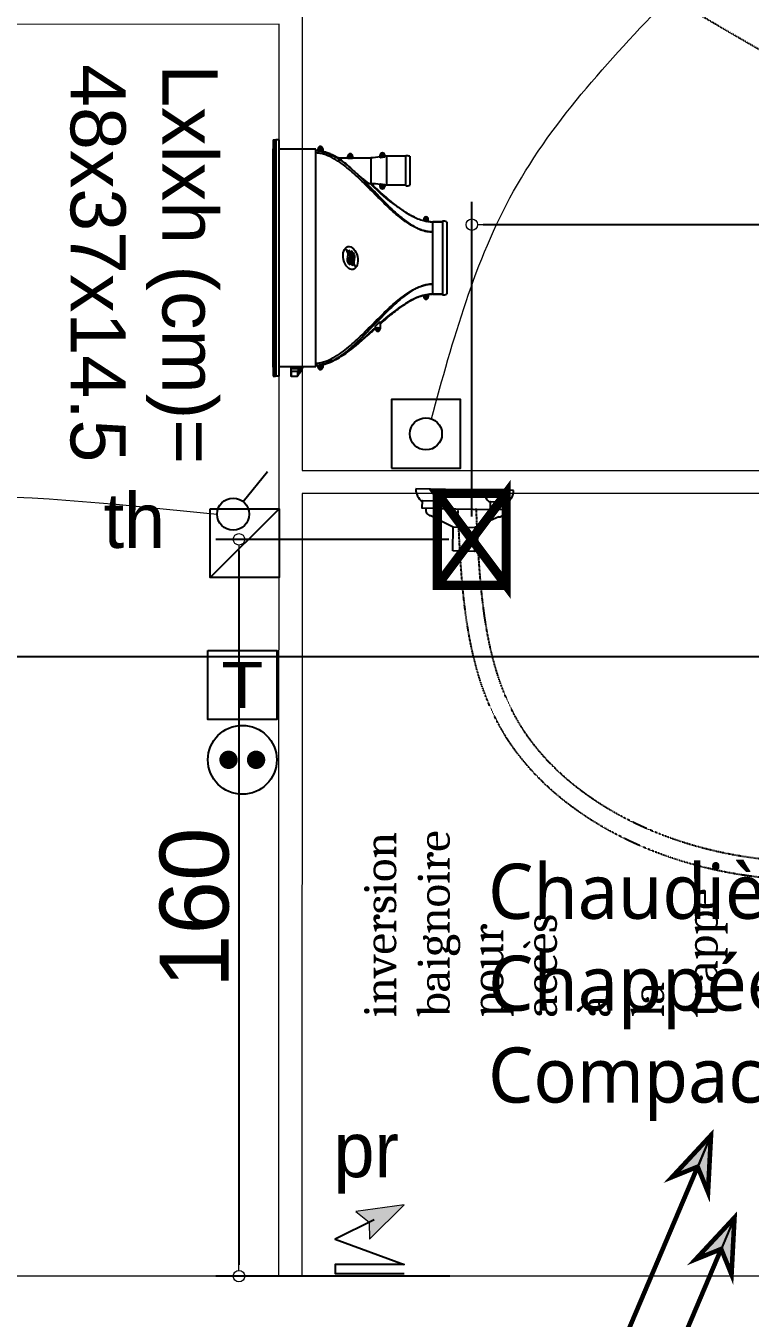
# Model space of a CAD drawing. Header units: millimetres. Extents: x 449410 to 506007, y -379864 to -318775.
# Drawn here: x 464091 to 465669, y -328805 to -325992 of the extents above; entities that cross this region are included whole.
import ezdxf

# ---------------------------------------------------------------- set-up
doc = ezdxf.new("R2010")
doc.units = ezdxf.units.MM
doc.set_wipeout_variables(frame=1)
doc.linetypes.add('prlm_ef', pattern=[0.165, 0.1, -0.065])
doc.layers.add('_GAZELEC-BOITE INCORPO', color=36, linetype='Continuous', lineweight=18)
for name, color, linetype in [('_GAZELEC-EAU CHAUDE', 1, 'Continuous'), ('GAZ-EU FLECHE', 42, 'Continuous'), ('GAZ-FLECHE VMC', 93, 'Continuous'), ('gaz-modifications', 30, 'Continuous'), ('prlm-CHAUFF', 30, 'Continuous'), ('prlm-EAU-EF', 161, 'Continuous'), ('prlm-ELEC-CFA', 181, 'Continuous'), ('prlm-ELEC-CFO', 201, 'Continuous'), ('prlm-MOD', 64, 'Continuous')]:
    doc.layers.add(name, color=color, linetype=linetype)
doc.layers.add('prlm-xpoly', color=7, linetype='Continuous', plot=False)
doc.styles.add('Arial', font='arial.ttf')
doc.styles.add('prlm-chauff', font='trebucbi.ttf', dxfattribs={"height": 18})
doc.styles.add('prlm-elec-cfa', font='comic.ttf', dxfattribs={"height": 12})
doc.styles.add('prlm-elec-cfo', font='comic.ttf', dxfattribs={"height": 12})
doc.styles.add('prlm-mod', font='cambriaz.ttf', dxfattribs={"height": 18})
doc.styles.get("Standard").update_dxf_attribs({"font": 'arial.ttf'})
doc.dimstyles.new('200', dxfattribs={"dimtxt": 150, "dimasz": 25, "dimexe": 50, "dimexo": 50, "dimgap": 20, "dimtad": 1, "dimdec": 0, "dimlfac": 0.1, "dimdsep": 46, "dimtxsty": 'Arial', "dimblk1": 'DOTBLANK', "dimblk2": 'DOTBLANK', "dimsah": 1, "dimcen": 25, "dimclrd": 5, "dimclre": 5, "dimadec": 0, "dimazin": 0, "dimtfac": 1, "dimtdec": 0, "dimtmove": 0, "dimatfit": 3, "dimldrblk": 'DOTBLANK', "dimfxl": 50, "dimtolj": 1, "dimtzin": 0, "dimarcsym": 0})

# ---------------------------------------------------------------- blocks, each defined once
blk = doc.blocks.new('xi.twintop')
at = {"layer": 'prlm-CHAUFF', "ltscale": 50}
for p, q in [((-8, 35.6), (8, 35.6)), ((-7.9, 36.5), (7.9, 36.5)), ((-7.9, 35.6), (-7.9, 33.5)), ((-7.9, 33.5), (-7.9, 35.6)), ((7.9, 35.6), (7.9, 33.5)), ((7.9, 33.5), (7.9, 35.6)), ((-8.61, 31.95), (-8.61, 32.05)), ((-8.61, 32.05), (-8.51, 32.05)), ((-8.51, 31.95), (-8.61, 31.95)), ((-8.51, 32.16), (-8.41, 32.16)), ((-8.51, 32.05), (-8.51, 32.16)), ((-8.51, 31.84), (-8.51, 31.95)), ((-8.41, 31.84), (-8.51, 31.84)), ((-7.9, 32.5), (-8.46, 32.5)), ((-8.46, 31.5), (-8.16, 31.5)), ((-8.41, 32.16), (-8.41, 32.05)), ((-8.41, 32.05), (-8.3, 32.05)), ((-8.3, 31.95), (-8.41, 31.95)), ((-8.41, 31.95), (-8.41, 31.84)), ((-8.3, 32.05), (-8.3, 31.95)), ((-8.16, 31.5), (-7.95, 32.18)), ((-7.9, 32.5), (-7.95, 32.18)), ((-5.67, 33.5), (-7.9, 33.5)), ((5.67, 33.5), (-5.67, 33.5)), ((7.9, 33.5), (5.67, 33.5)), ((7.95, 32.18), (7.9, 32.5)), ((7.9, 32.5), (8.46, 32.5)), ((8.16, 31.5), (7.95, 32.18)), ((8.46, 31.5), (8.16, 31.5)), ((8.3, 31.95), (8.3, 32.05)), ((8.3, 32.05), (8.41, 32.05)), ((8.41, 31.95), (8.3, 31.95)), ((8.41, 32.16), (8.51, 32.16)), ((8.41, 32.05), (8.41, 32.16)), ((8.41, 31.84), (8.41, 31.95)), ((8.51, 31.84), (8.41, 31.84)), ((8.51, 32.16), (8.51, 32.05)), ((8.51, 32.05), (8.61, 32.05)), ((8.61, 31.95), (8.51, 31.95)), ((8.51, 31.95), (8.51, 31.84)), ((8.61, 32.05), (8.61, 31.95)), ((-22.15, 28.5), (-15.85, 28.5)), ((-9.41, 28.48), (-9.41, 28.48)), ((9.12, 29.02), (9.09, 29.02)), ((9.41, 28.48), (9.38, 28.48)), ((-15.75, 27.6), (-22.25, 27.6)), ((-22.15, 27.6), (-22.15, 23.5)), ((-22.15, 27.6), (-22.15, 23.5)), ((-15.85, 27.6), (-15.85, 23.5)), ((-15.85, 27.6), (-15.85, 23.5)), ((-22.56, 22.55), (-22.45, 22.55)), ((-22.56, 22.45), (-22.56, 22.55)), ((-22.45, 22.66), (-22.35, 22.66)), ((-22.45, 22.55), (-22.45, 22.66)), ((-22.4, 23), (-21.97, 23)), ((-22.35, 22.66), (-22.35, 22.55)), ((-22.35, 22.55), (-22.24, 22.55)), ((-22.24, 22.55), (-22.24, 22.45)), ((-15.85, 23.5), (-22.15, 23.5)), ((-21.97, 23), (-21.85, 22.06)), ((-16.15, 22.06), (-16.03, 23)), ((-16.03, 23), (-15.6, 23)), ((-15.76, 22.45), (-15.76, 22.55)), ((-15.76, 22.55), (-15.65, 22.55)), ((-15.65, 22.66), (-15.55, 22.66)), ((-15.65, 22.55), (-15.65, 22.66)), ((-15.55, 22.66), (-15.55, 22.55)), ((-15.55, 22.55), (-15.44, 22.55)), ((-15.44, 22.55), (-15.44, 22.45)), ((-22.45, 22.45), (-22.56, 22.45)), ((-22.45, 22.34), (-22.45, 22.45)), ((-22.35, 22.34), (-22.45, 22.34)), ((-21.85, 22), (-22.4, 22)), ((-22.24, 22.45), (-22.35, 22.45)), ((-22.35, 22.45), (-22.35, 22.34)), ((-21.85, 22.06), (-21.85, 22)), ((-21.8, 20), (-16.2, 20)), ((-21.8, 16), (-21.8, 20)), ((-21.8, 16), (-21.8, 20)), ((-16.2, 19.84), (-14.13, 22)), ((-14.13, 22), (-16.2, 19.84)), ((-16.2, 19.84), (-16.2, 20)), ((-16.2, 19.84), (-16.2, 20)), ((-16.15, 22), (-16.15, 22.06)), ((-15.6, 22), (-16.15, 22)), ((-15.65, 22.45), (-15.76, 22.45)), ((-15.65, 22.34), (-15.65, 22.45)), ((-15.55, 22.34), (-15.65, 22.34)), ((-15.55, 22.45), (-15.55, 22.34)), ((-15.44, 22.45), (-15.55, 22.45)), ((14.83, 21), (13.83, 22)), ((13.83, 22), (15.44, 22)), ((15.44, 21), (14.83, 21)), ((15.28, 21.45), (15.28, 21.55)), ((15.28, 21.55), (15.39, 21.55)), ((15.39, 21.45), (15.28, 21.45)), ((15.39, 21.66), (15.49, 21.66)), ((15.39, 21.55), (15.39, 21.66)), ((15.39, 21.34), (15.39, 21.45)), ((15.49, 21.34), (15.39, 21.34)), ((15.49, 21.66), (15.49, 21.55)), ((15.49, 21.55), (15.6, 21.55)), ((15.49, 21.45), (15.49, 21.34)), ((15.6, 21.45), (15.49, 21.45)), ((15.6, 21.55), (15.6, 21.45)), ((-22.36, 15.45), (-22.36, 15.55)), ((-22.36, 15.55), (-22.25, 15.55)), ((-22.25, 15.45), (-22.36, 15.45)), ((-22.25, 15.66), (-22.15, 15.66)), ((-22.25, 15.55), (-22.25, 15.66)), ((-22.25, 15.34), (-22.25, 15.45)), ((-22.15, 15.34), (-22.25, 15.34)), ((-22.2, 16), (-21.65, 16)), ((-21.65, 15), (-22.2, 15)), ((-22.15, 15.66), (-22.15, 15.55)), ((-22.15, 15.55), (-22.04, 15.55)), ((-22.15, 15.45), (-22.15, 15.34)), ((-22.04, 15.45), (-22.15, 15.45)), ((-22.04, 15.55), (-22.04, 15.45)), ((-21.8, 12.88), (-21.8, 15)), ((-21.8, 12.88), (-21.8, 15)), ((-21.65, 16), (-21.65, 15)), ((-23.96, 8.95), (-23.96, 9.05)), ((-23.96, 9.05), (-23.85, 9.05)), ((-23.85, 8.95), (-23.96, 8.95)), ((-23.85, 9.16), (-23.75, 9.16)), ((-23.85, 9.05), (-23.85, 9.16)), ((-23.85, 8.84), (-23.85, 8.95)), ((-23.75, 8.84), (-23.85, 8.84)), ((-23.8, 9.5), (-23.19, 9.5)), ((-23.36, 8.5), (-23.8, 8.5)), ((-23.75, 9.16), (-23.75, 9.05)), ((-23.75, 9.05), (-23.64, 9.05)), ((-23.75, 8.95), (-23.75, 8.84)), ((-23.64, 8.95), (-23.75, 8.95)), ((-23.64, 9.05), (-23.64, 8.95)), ((-23.36, 8.42), (-23.36, 8.5)), ((23.19, 9.5), (23.8, 9.5)), ((23.36, 8.42), (23.36, 8.5)), ((23.8, 8.5), (23.36, 8.5)), ((23.64, 8.95), (23.64, 9.05)), ((23.64, 9.05), (23.75, 9.05)), ((23.75, 8.95), (23.64, 8.95)), ((23.75, 9.16), (23.85, 9.16)), ((23.75, 9.05), (23.75, 9.16)), ((23.75, 8.84), (23.75, 8.95)), ((23.85, 8.84), (23.75, 8.84)), ((23.85, 9.16), (23.85, 9.05)), ((23.85, 9.05), (23.96, 9.05)), ((23.85, 8.95), (23.85, 8.84)), ((23.96, 8.95), (23.85, 8.95)), ((23.96, 9.05), (23.96, 8.95)), ((23.7, 8), (-23.7, 8)), ((-23.7, 8), (-23.7, 0)), ((23.7, 8), (23.7, 0)), ((24.18, 4.47), (23.7, 4.81)), ((24.06, 4.42), (23.7, 4.66)), ((24.06, 2.6), (24.06, 4.42)), ((24.64, 4.04), (24.06, 4.42)), ((24.2, 4.46), (24.18, 4.47)), ((24.54, 4.24), (24.2, 4.46)), ((24.35, 4.85), (24.33, 4.89)), ((24.35, 4.36), (24.35, 4.85)), ((24.35, 4.85), (24.36, 4.85)), ((24.41, 4.79), (24.43, 4.83)), ((24.41, 4.79), (24.41, 4.32)), ((25.01, 4.43), (24.41, 4.79)), ((24.43, 4.83), (25.04, 4.47)), ((24.64, 4.04), (24.72, 4.01)), ((24.64, 2.6), (24.64, 4.04)), ((24.72, 4.01), (24.72, 2.65)), ((25.04, 4.47), (25.01, 4.43)), ((25.01, 4.25), (25.01, 4.43)), ((25.02, 4.42), (25.01, 4.43)), ((25.06, 4.46), (25.02, 4.42)), ((25.02, 4.42), (25.02, 4.25)), ((25.28, 4.25), (25.02, 4.42)), ((25.04, 4.47), (25.06, 4.46)), ((25.06, 4.46), (25.39, 4.24)), ((25.71, 2.65), (25.71, 4.01)), ((-25.75, 0), (-25.75, -0.73)), ((25.75, 0), (-25.75, 0)), ((23.7, 2.6), (24.06, 2.6)), ((23.7, 2.57), (23.73, 2.6)), ((23.79, 2.6), (23.88, 2.51)), ((23.88, 2.51), (23.97, 2.6)), ((24.04, 2.6), (24.13, 2.51)), ((24.64, 2.6), (24.06, 2.6)), ((24.13, 2.51), (24.22, 2.6)), ((24.18, 2.56), (24.24, 2.51)), ((24.24, 2.51), (24.3, 2.58)), ((24.28, 2.6), (24.37, 2.51)), ((24.37, 2.51), (24.46, 2.6)), ((24.42, 2.57), (24.48, 2.51)), ((24.48, 2.51), (24.56, 2.58)), ((24.54, 2.6), (24.63, 2.51)), ((24.63, 2.51), (24.72, 2.6)), ((24.72, 2.65), (24.64, 2.6)), ((24.64, 2.6), (24.64, 2.6)), ((25.66, 2.6), (24.64, 2.6)), ((24.7, 2.58), (24.77, 2.51)), ((24.72, 2.65), (25.71, 2.65)), ((24.73, 2.6), (24.82, 2.51)), ((24.77, 2.51), (24.79, 2.53)), ((24.82, 2.51), (24.91, 2.6)), ((24.9, 2.59), (24.98, 2.51)), ((24.98, 2.51), (25.07, 2.6)), ((25.02, 2.54), (25.05, 2.51)), ((25.05, 2.51), (25.09, 2.55)), ((25.06, 2.58), (25.13, 2.51)), ((25.13, 2.51), (25.22, 2.6)), ((25.19, 2.57), (25.25, 2.51)), ((25.25, 2.51), (25.34, 2.6)), ((25.27, 2.53), (25.29, 2.51)), ((25.29, 2.51), (25.32, 2.54)), ((25.31, 2.56), (25.36, 2.51)), ((25.36, 2.51), (25.45, 2.6)), ((25.4, 2.55), (25.44, 2.51)), ((25.44, 2.51), (25.53, 2.6)), ((25.48, 2.54), (25.51, 2.51)), ((25.51, 2.51), (25.6, 2.6)), ((25.53, 2.53), (25.55, 2.51)), ((25.55, 2.51), (25.64, 2.6)), ((25.71, 2.65), (25.66, 2.6)), ((25.66, 2.6), (25.66, 2.6)), ((25.75, 0), (25.75, -0.73)), ((-25.75, -0.81), (-25.75, -0.73)), ((-25.75, -0.73), (25.75, -0.73)), ((-25.75, -1.3), (-25.75, -0.81)), ((25.75, -0.81), (-25.75, -0.81)), ((-25.75, -1.3), (25.75, -1.3)), ((23.75, -0.99), (-23.75, -0.99)), ((-23.75, -1.06), (-23.75, -0.99)), ((-23.55, -0.99), (-23.75, -1.06)), ((-23.75, -1.06), (23.75, -1.06)), ((23.75, -1.11), (-23.75, -1.11)), ((-23.75, -1.16), (-23.75, -1.11)), ((-23.59, -1.11), (-23.75, -1.16)), ((-23.75, -1.16), (23.75, -1.16)), ((23.75, -1.2), (-23.75, -1.2)), ((-23.75, -1.23), (-23.75, -1.2)), ((-23.64, -1.2), (-23.75, -1.23)), ((-23.75, -1.23), (23.75, -1.23)), ((23.75, -1.26), (-23.75, -1.26)), ((-23.75, -1.28), (-23.75, -1.26)), ((-23.68, -1.26), (-23.75, -1.28)), ((-23.75, -1.28), (23.75, -1.28)), ((23.75, -1.29), (-23.75, -1.29)), ((-23.75, -1.3), (-23.75, -1.29)), ((-23.73, -1.29), (-23.75, -1.3)), ((-23.75, -1.3), (23.75, -1.3)), ((23.75, -1.06), (23.55, -0.99)), ((23.75, -1.16), (23.59, -1.11)), ((23.75, -1.23), (23.64, -1.2)), ((23.75, -1.28), (23.68, -1.26)), ((23.75, -1.3), (23.73, -1.29)), ((23.75, -0.99), (23.75, -1.06)), ((23.75, -1.11), (23.75, -1.16)), ((23.75, -1.2), (23.75, -1.23)), ((23.75, -1.26), (23.75, -1.28)), ((23.75, -1.29), (23.75, -1.3)), ((25.75, -0.73), (25.75, -0.81)), ((25.75, -1.3), (25.75, -0.81))]:
    blk.add_line(p, q, dxfattribs=at)
for centre, radius in [((-8.46, 32), 0.3), ((-8.46, 32), 0.25), ((8.46, 32), 0.3), ((8.46, 32), 0.25), ((-22.4, 22.5), 0.3), ((-22.4, 22.5), 0.25), ((-15.6, 22.5), 0.3), ((-15.6, 22.5), 0.25), ((15.44, 21.5), 0.3), ((15.44, 21.5), 0.25), ((-22.2, 15.5), 0.3), ((-22.2, 15.5), 0.25), ((-23.8, 9), 0.3), ((-23.8, 9), 0.25), ((23.8, 9), 0.3), ((23.8, 9), 0.25)]:
    blk.add_circle(centre, radius, dxfattribs=at)
for centre, radius, start, end in [((-6.01, 35.83), 2, 160.5755, 186.7441), ((-6.01, 35.83), 2, 160.5755, 186.7441), ((6.01, 35.83), 2, 353.2559, 19.4245), ((6.01, 35.83), 2, 353.2559, 19.4245), ((-19.51, 34.47), 11.74, 332.3321, 345.441), ((-19.16, 34.32), 11.35, 332.1374, 345.6929), ((-8.46, 32), 0.5, 90, 270), ((-15.67, 33.51), 7.77, 352.5456, 359.9423), ((-15.72, 33.51), 7.82, 352.5763, 359.9264), ((-15.07, 33.49), 7.17, 352.0923, 353.5448), ((-15.07, 33.49), 7.17, 353.9053, 0.1157), ((15.11, 33.49), 7.25, 179.9215, 187.8382), ((15.67, 33.51), 7.77, 180.0577, 187.4544), ((15.72, 33.51), 7.82, 180.0736, 187.4237), ((21.1, 34.98), 13.43, 192.9954, 216.0824), ((19.16, 34.32), 11.35, 194.4106, 207.8626), ((8.46, 32), 0.5, 270, 90), ((-20.26, 27.83), 2, 160.5755, 186.7441), ((-20.26, 27.83), 2, 160.5755, 186.7441), ((-17.74, 27.83), 2, 353.2559, 19.4245), ((-17.74, 27.83), 2, 353.2559, 19.4245), ((-43.13, 48.06), 39, 319.3887, 329.86), ((-43.13, 48.06), 39, 319.3887, 329.8601), ((-26.92, 38.17), 20.01, 331.0483, 332.7983), ((-26.92, 38.17), 20.01, 331.0482, 332.7982), ((26.92, 38.17), 20.01, 207.2018, 208.9518), ((43.13, 48.06), 39, 210.1399, 220.6113), ((43.13, 48.06), 39, 212.5506, 220.6113), ((-22.4, 22.5), 0.5, 90, 270), ((-15.6, 22.5), 0.5, 270, 90), ((-22.51, 30.1), 11.66, 315.9701, 320.4245), ((-22.76, 30.33), 11.99, 316.0326, 320.3619), ((22.51, 30.1), 11.66, 219.5755, 224.0299), ((22.76, 30.33), 11.99, 219.6381, 223.9674), ((15.44, 21.5), 0.5, 270, 90), ((-44.74, 40.05), 35.1, 315.7111, 319.5265), ((-22.2, 15.5), 0.5, 90, 270), ((-2.48, -0.77), 23.65, 136.4099, 144.7501), ((-23.8, 9), 0.5, 90, 270), ((-11.41, 6.64), 12.12, 163.7263, 166.3852), ((23.8, 9), 0.5, 270, 90), ((17.64, -7.23), 13.85, 61.9182, 64.0515), ((17.76, -6.88), 13.43, 62.115, 63.7632), ((18.29, -6.04), 12.5, 61.3177, 61.5903), ((24.75, 5.45), 0.703, 233.033, 242.9325), ((24.72, 5.11), 0.448, 214.6713, 225.4982), ((25.88, 4.92), 0.836, 234.1326, 239.2425), ((18.29, -6.04), 12.5, 53.7494, 55.0637)]:
    blk.add_arc(centre, radius, start, end, dxfattribs=at)
blk.add_ellipse((0, 15.55), major_axis=(2.49, 0.57), ratio=0.600775, dxfattribs=at)
for points, knots in [([(-5.67, 33.5), (-5.67, 33.33), (-5.68, 33.16), (-5.7, 32.82), (-5.72, 32.65), (-5.8, 32.15), (-5.87, 31.82), (-6.05, 31.16), (-6.16, 30.84), (-6.41, 30.21), (-6.55, 29.9), (-7, 29), (-7.34, 28.43), (-8.08, 27.34), (-8.47, 26.81), (-9.69, 25.27), (-10.57, 24.3), (-12.38, 22.39), (-13.32, 21.46), (-15.19, 19.6), (-16.12, 18.67), (-17.95, 16.77), (-18.84, 15.8), (-20.08, 14.27), (-20.47, 13.75), (-21.03, 12.94), (-21.21, 12.66), (-21.55, 12.09), (-21.72, 11.8), (-22.17, 10.91), (-22.43, 10.31), (-22.7, 9.36), (-22.77, 9.03), (-22.86, 8.47), (-22.88, 8.24), (-22.89, 8)], [0, 0, 0, 0, 0.015625, 0.015625, 0.03125, 0.03125, 0.0625, 0.0625, 0.09375, 0.09375, 0.125, 0.125, 0.1875, 0.1875, 0.25, 0.25, 0.375, 0.375, 0.5, 0.5, 0.625, 0.625, 0.75, 0.75, 0.8125, 0.8125, 0.84375, 0.84375, 0.875, 0.875, 0.9375, 0.9375, 0.96875, 0.96875, 0.9907189, 0.9907189, 0.9907189, 0.9907189]), ([(-18.04, 17.26), (-16.85, 18.51), (-15.59, 19.7), (-13.1, 22.1), (-11.85, 23.3), (-10.07, 25.17), (-9.49, 25.81), (-8.39, 27.13), (-7.87, 27.82), (-7.16, 28.91), (-6.93, 29.29), (-6.52, 30.07), (-6.33, 30.48), (-6.02, 31.31), (-5.89, 31.74), (-5.76, 32.39), (-5.73, 32.61), (-5.69, 32.95), (-5.69, 33.06), (-5.67, 33.28), (-5.67, 33.39), (-5.67, 33.5)], [0, 0, 0, 0, 0.25, 0.25, 0.5, 0.5, 0.625, 0.625, 0.75, 0.75, 0.8125, 0.8125, 0.875, 0.875, 0.9375, 0.9375, 0.96875, 0.96875, 0.984375, 0.984375, 1, 1, 1, 1]), ([(5.67, 33.5), (5.67, 33.33), (5.68, 33.16), (5.71, 32.81), (5.73, 32.64), (5.81, 32.14), (5.88, 31.8), (6.08, 31.14), (6.2, 30.82), (6.47, 30.19), (6.62, 29.88), (7.1, 28.98), (7.46, 28.42), (8.23, 27.34), (8.65, 26.82), (9.93, 25.3), (10.84, 24.34), (12.72, 22.46), (13.69, 21.54), (15.61, 19.69), (16.57, 18.77), (18.43, 16.87), (19.34, 15.9), (20.59, 14.36), (20.99, 13.83), (21.55, 13), (21.73, 12.72), (22.07, 12.15), (22.24, 11.85), (22.69, 10.95), (22.94, 10.33), (23.21, 9.37), (23.28, 9.05), (23.36, 8.48), (23.38, 8.24), (23.39, 8)], [0, 0, 0, 0, 0.015625, 0.015625, 0.03125, 0.03125, 0.0625, 0.0625, 0.09375, 0.09375, 0.125, 0.125, 0.1875, 0.1875, 0.25, 0.25, 0.375, 0.375, 0.5, 0.5, 0.625, 0.625, 0.75, 0.75, 0.8125, 0.8125, 0.84375, 0.84375, 0.875, 0.875, 0.9375, 0.9375, 0.96875, 0.96875, 0.9908046, 0.9908046, 0.9908046, 0.9908046]), ([(22.89, 8), (22.88, 8.24), (22.86, 8.47), (22.77, 9.03), (22.7, 9.36), (22.43, 10.31), (22.17, 10.91), (21.72, 11.8), (21.55, 12.09), (21.21, 12.66), (21.03, 12.94), (20.47, 13.75), (20.08, 14.27), (18.84, 15.8), (17.95, 16.77), (16.12, 18.67), (15.18, 19.6), (13.32, 21.46), (12.38, 22.39), (10.57, 24.3), (9.69, 25.27), (8.47, 26.81), (8.08, 27.34), (7.34, 28.43), (7, 29), (6.55, 29.9), (6.41, 30.21), (6.16, 30.84), (6.05, 31.16), (5.87, 31.82), (5.79, 32.15), (5.72, 32.65), (5.7, 32.82), (5.68, 33.16), (5.67, 33.33), (5.67, 33.5)], [0.0092808, 0.0092808, 0.0092808, 0.0092808, 0.03125, 0.03125, 0.0625, 0.0625, 0.125, 0.125, 0.15625, 0.15625, 0.1875, 0.1875, 0.25, 0.25, 0.375, 0.375, 0.5, 0.5, 0.625, 0.625, 0.75, 0.75, 0.8125, 0.8125, 0.875, 0.875, 0.90625, 0.90625, 0.9375, 0.9375, 0.96875, 0.96875, 0.984375, 0.984375, 1, 1, 1, 1]), ([(-8.9, 29.46), (-9.06, 29.12), (-9.43, 28.41), (-10.08, 27.35), (-10.83, 26.27), (-11.65, 25.18), (-12.54, 24.1), (-13.65, 22.81), (-14.86, 21.46), (-15.81, 20.43), (-16.2, 20)], [0.1568082, 0.1568082, 0.1568082, 0.1568082, 0.2305418, 0.3149874, 0.4025619, 0.4929385, 0.5856877, 0.6803551, 0.8317746, 0.9509578, 0.9509578, 0.9509578, 0.9509578]), ([(14.38, 22), (14.06, 22.36), (13.37, 23.14), (12.33, 24.35), (11.38, 25.54), (10.58, 26.62), (9.93, 27.59), (9.37, 28.52), (9.05, 29.15), (8.91, 29.44)], [0.5730592, 0.5730592, 0.5730592, 0.5730592, 0.626259, 0.6884084, 0.7489718, 0.7930827, 0.8358988, 0.8773199, 0.9123747, 0.9123747, 0.9123747, 0.9123747]), ([(-18.04, 17.26), (-17.81, 17.52), (-17.58, 17.79), (-17.17, 18.3), (-16.98, 18.55), (-16.64, 19.03), (-16.49, 19.25), (-16.32, 19.53), (-16.28, 19.62), (-16.22, 19.76), (-16.2, 19.81), (-16.2, 19.84)], [0, 0, 0, 0, 0.25, 0.25, 0.5, 0.5, 0.75, 0.75, 0.875, 0.875, 1, 1, 1, 1]), ([(23.19, 9.5), (23.12, 9.79), (23.04, 10.07), (22.86, 10.64), (22.75, 10.92), (22.41, 11.74), (22.14, 12.27), (21.56, 13.3), (21.24, 13.8), (20.57, 14.77), (20.21, 15.25), (19.11, 16.65), (18.33, 17.54), (16.73, 19.29), (15.91, 20.15), (15.09, 21)], [0, 0, 0, 0, 0.0625, 0.0625, 0.125, 0.125, 0.25, 0.25, 0.375, 0.375, 0.5, 0.5, 0.75, 0.75, 1, 1, 1, 1]), ([(21.4, 13.55), (21.3, 13.71), (20.98, 14.2), (20.41, 15.02), (19.67, 15.99), (18.88, 16.96), (17.95, 18.04), (16.9, 19.22), (15.98, 20.24), (15.44, 20.84), (15.29, 21)], [0.1694223, 0.1694223, 0.1694223, 0.1694223, 0.1906001, 0.2339285, 0.2787061, 0.3247019, 0.3716424, 0.4351709, 0.4991397, 0.523565, 0.523565, 0.523565, 0.523565]), ([(-23.39, 8), (-23.38, 8.28), (-23.35, 8.55), (-23.25, 9.19), (-23.16, 9.55), (-22.84, 10.61), (-22.54, 11.29), (-21.83, 12.6), (-21.42, 13.22), (-20.56, 14.41), (-20.09, 14.98), (-19.62, 15.54)], [0.0331631, 0.0331631, 0.0331631, 0.0331631, 0.125, 0.125, 0.25, 0.25, 0.5, 0.5, 0.75, 0.75, 1, 1, 1, 1]), ([(-1.94, 14.63), (-1.21, 15.35), (-0.84, 15.44), (-0.45, 15.4), (0.16, 15.33), (0.81, 14.93), (1.54, 15.51)], [0, 0, 0, 0, 0.389075, 0.389075, 0.389075, 1, 1, 1, 1]), ([(-1.63, 15.67), (-0.9, 16.39), (-0.53, 16.49), (-0.14, 16.44), (0.47, 16.38), (1.12, 15.98), (1.85, 16.55)], [0, 0, 0, 0, 0.389075, 0.389075, 0.389075, 1, 1, 1, 1]), ([(-23.19, 9.5), (-23.12, 9.8), (-23.04, 10.09), (-22.9, 10.53), (-22.84, 10.67), (-22.74, 10.96), (-22.68, 11.1), (-22.5, 11.53), (-22.37, 11.8), (-22.1, 12.35), (-21.95, 12.61), (-21.8, 12.88)], [0, 0, 0, 0, 0.25, 0.25, 0.375, 0.375, 0.5, 0.5, 0.75, 0.75, 1, 1, 1, 1]), ([(-21.8, 12.88), (-21.96, 12.6), (-22.11, 12.32), (-22.4, 11.74), (-22.54, 11.45), (-22.78, 10.85), (-22.89, 10.55), (-23.01, 10.17), (-23.03, 10.1), (-23.05, 10.03)], [0, 0, 0, 0, 0.25, 0.25, 0.5, 0.5, 0.75, 0.75, 0.8062429, 0.8062429, 0.8062429, 0.8062429]), ([(24.24, 4.96), (24.23, 4.96), (24.23, 4.96), (24.22, 4.97), (24.2, 4.97), (24.19, 4.97), (24.18, 4.98), (24.16, 4.98), (24.15, 4.98), (24.13, 4.99), (24.11, 4.99), (24.09, 4.99), (24.08, 4.99), (24.05, 4.99), (24.02, 4.99), (23.98, 4.99), (23.93, 4.98), (23.89, 4.98), (23.84, 4.97), (23.78, 4.96), (23.74, 4.95), (23.71, 4.95), (23.7, 4.94)], [0.1059402, 0.1059402, 0.1059402, 0.1059402, 0.1359504, 0.1694868, 0.202886, 0.2361704, 0.2693627, 0.3024859, 0.3355633, 0.3686184, 0.401675, 0.434757, 0.4678887, 0.5010941, 0.5629781, 0.6246926, 0.6863942, 0.7482374, 0.8103737, 0.8729511, 0.9361135, 0.9654522, 0.9654522, 0.9654522, 0.9654522]), ([(23.7, 4.91), (23.71, 4.91), (23.72, 4.91), (23.74, 4.92), (23.78, 4.92), (23.81, 4.93), (23.83, 4.93), (23.86, 4.94), (23.89, 4.94), (23.92, 4.95), (23.94, 4.95), (23.97, 4.95), (23.99, 4.96), (24.02, 4.96), (24.04, 4.96), (24.06, 4.96), (24.08, 4.96), (24.11, 4.96), (24.14, 4.96), (24.18, 4.96), (24.21, 4.95), (24.24, 4.95), (24.26, 4.94), (24.28, 4.93), (24.3, 4.92), (24.32, 4.91), (24.33, 4.9), (24.33, 4.89)], [0.053874, 0.053874, 0.053874, 0.053874, 0.0607104, 0.0907643, 0.1206402, 0.1503557, 0.1799287, 0.2093776, 0.238721, 0.2679778, 0.2971672, 0.3263086, 0.3554219, 0.3845269, 0.4136437, 0.4427926, 0.4719939, 0.5012681, 0.5562327, 0.6110034, 0.6657154, 0.7205017, 0.7754929, 0.8308166, 0.8865967, 0.9429527, 1, 1, 1, 1]), ([(24.35, 4.85), (24.35, 4.86), (24.35, 4.86), (24.34, 4.87), (24.33, 4.88), (24.32, 4.88), (24.31, 4.89), (24.3, 4.89), (24.29, 4.9), (24.28, 4.9), (24.26, 4.91), (24.25, 4.91), (24.23, 4.91), (24.22, 4.92), (24.2, 4.92), (24.18, 4.92), (24.17, 4.92), (24.15, 4.92), (24.12, 4.92), (24.09, 4.92), (24.05, 4.92), (24, 4.92), (23.95, 4.91), (23.9, 4.9), (23.85, 4.89), (23.79, 4.88), (23.74, 4.87), (23.71, 4.86), (23.7, 4.86)], [0, 0, 0, 0, 0.0300773, 0.0600539, 0.0899314, 0.1197114, 0.1493956, 0.1789856, 0.2084831, 0.2378898, 0.2672073, 0.2964374, 0.3255817, 0.3546421, 0.3836203, 0.4125181, 0.4413372, 0.4700795, 0.4987468, 0.5532579, 0.6080368, 0.6630958, 0.7184471, 0.7741027, 0.8300742, 0.8863734, 0.9430116, 0.9677174, 0.9677174, 0.9677174, 0.9677174]), ([(24.65, 4.2), (24.65, 4.2), (24.64, 4.2), (24.64, 4.2), (24.63, 4.2), (24.63, 4.2), (24.62, 4.2), (24.61, 4.21), (24.6, 4.21), (24.59, 4.21), (24.58, 4.22), (24.55, 4.23), (24.54, 4.24), (24.54, 4.24)], [0, 0, 0, 0, 0.061789, 0.122374, 0.182441, 0.242697, 0.303842, 0.366548, 0.43144, 0.49908, 0.668346, 0.832646, 1, 1, 1, 1]), ([(25.45, 4.21), (25.44, 4.21), (25.44, 4.22), (25.43, 4.22), (25.41, 4.23), (25.4, 4.23), (25.39, 4.24), (25.37, 4.24), (25.36, 4.25), (25.34, 4.25), (25.32, 4.25), (25.3, 4.26), (25.29, 4.26), (25.27, 4.26), (25.24, 4.26), (25.22, 4.26), (25.2, 4.26), (25.17, 4.26), (25.13, 4.26), (25.08, 4.26), (25.03, 4.26), (24.97, 4.25), (24.91, 4.24), (24.85, 4.24), (24.79, 4.23), (24.72, 4.21), (24.67, 4.21), (24.65, 4.2)], [0.0304712, 0.0304712, 0.0304712, 0.0304712, 0.0599457, 0.0897682, 0.1195016, 0.1491541, 0.1787343, 0.2082505, 0.2377114, 0.2671256, 0.2965018, 0.3258487, 0.355175, 0.3844897, 0.4138015, 0.4431194, 0.4724522, 0.5018089, 0.5568669, 0.611863, 0.6668562, 0.7219052, 0.7770682, 0.8324028, 0.8879658, 0.9438132, 1, 1, 1, 1]), ([(25.71, 4.01), (25.69, 4.04), (25.65, 4.06), (25.55, 4.09), (25.48, 4.1), (25.35, 4.1), (25.31, 4.1), (25.21, 4.09), (25.16, 4.09), (24.98, 4.06), (24.86, 4.04), (24.72, 4.01)], [0, 0, 0, 0, 0.25, 0.25, 0.5, 0.5, 0.625, 0.625, 0.75, 0.75, 1, 1, 1, 1])]:
    blk.add_open_spline(points, degree=3, knots=knots, dxfattribs=at)
for points in [[(-22.15, 23.5), (-22.15, 23.33), (-22.14, 23.17), (-22.13, 23)], [(-22.15, 23.5), (-22.15, 23.33), (-22.14, 23.17), (-22.13, 23)], [(-15.85, 23.5), (-15.85, 23.33), (-15.86, 23.17), (-15.87, 23)], [(-15.85, 23.5), (-15.85, 23.33), (-15.86, 23.17), (-15.87, 23)], [(-22.01, 22), (-21.91, 21.33), (-21.8, 20.67), (-21.8, 20)], [(-22.01, 22), (-21.91, 21.33), (-21.8, 20.67), (-21.8, 20)], [(-15.99, 22), (-16.09, 21.33), (-16.2, 20.67), (-16.2, 20)], [(-15.99, 22), (-16.09, 21.33), (-16.2, 20.67), (-16.2, 20)], [(-0.55, 15.04), (-0.94, 15.09), (-1.32, 14.99), (-1.94, 14.63)], [(-1.78, 15.16), (-1.06, 15.88), (-0.68, 15.97), (-0.29, 15.93)], [(-0.39, 15.58), (-0.78, 15.62), (-1.16, 15.52), (-1.78, 15.16)], [(-0.23, 16.09), (-0.63, 16.13), (-1.01, 16.03), (-1.63, 15.67)], [(1.54, 15.51), (0.72, 14.57), (0.07, 14.98), (-0.55, 15.04)], [(1.7, 16.04), (0.88, 15.1), (0.23, 15.51), (-0.39, 15.58)], [(-0.29, 15.93), (0.32, 15.87), (0.96, 15.47), (1.7, 16.04)], [(1.85, 16.55), (1.03, 15.62), (0.38, 16.02), (-0.23, 16.09)], [(-23.19, 9.5), (-23.26, 9.17), (-23.32, 8.84), (-23.36, 8.5)], [(23.36, 8.5), (23.32, 8.84), (23.26, 9.17), (23.19, 9.5)]]:
    blk.add_open_spline(points, degree=3, dxfattribs=at)
at = {"layer": 'prlm-CHAUFF', "ltscale": 50, "insert": (-42.19, -13.41), "char_height": 12, "width": 139.7925, "attachment_point": 1}
blk.add_mtext('Lxlxh (cm)= 48x37x14.5', dxfattribs=at)
blk = doc.blocks.new('xi.th-ch')
at = {"layer": 'prlm-CHAUFF', "color": 0, "linetype": 'ByBlock', "lineweight": -2, "flags": 128}
blk.add_lwpolyline([(-7.5, 7.5), (7.5, 7.5), (7.5, -7.5), (-7.5, -7.5)], close=True, dxfattribs=at)
at = {"layer": 'prlm-CHAUFF', "color": 0}
blk.add_lwpolyline([(-7.5, -7.5), (7.5, 7.5)], dxfattribs=at)
blk = doc.blocks.new('xi.PR')
at = {"layer": 'prlm-ELEC-CFO', "lineweight": 5}
blk.add_hatch(color=0, dxfattribs=at).paths.add_polyline_path([(-3, 6), (-0.1, 3.7), (0, 0), (7.5, 7.5)])
at = {"layer": 'prlm-ELEC-CFO', "color": 0, "lineweight": 5, "flags": 128}
blk.add_lwpolyline([(-3, 6), (-0.1, 3.7), (0, 0), (7.5, 7.5)], close=True, dxfattribs=at)
at = {"layer": 'prlm-ELEC-CFO', "color": 0}
blk.add_lwpolyline([(0.95, 4.23), (-7.5, 0), (7.5, -5.5), (-7.5, -5.5), (-7.5, -7.5), (7.5, -7.5)], dxfattribs=at)
blk = doc.blocks.new('xi.dchrob')
at = {"layer": 'prlm-MOD', "color": 161}
for p, q in [((8.16, -2.3), (8.16, 2.3)), ((13.38, 1.16), (13.38, -1.16))]:
    blk.add_line(p, q, dxfattribs=at)
for points in [[(0, 10.66), (0, 4.16)], [(4.19, -5.66), (4.19, 5.66)], [(5.77, 7.56), (8.16, 2.38)], [(5.77, -7.26), (8.16, -2.37)], [(0, -4.16), (0, -10.66)]]:
    blk.add_lwpolyline(points, dxfattribs=at)
for points in [[(2.5, 9.16), (4.19, 9.16), (4.19, 5.66), (2.5, 5.66)], [(13.38, -2.37), (8.16, -2.37), (8.16, 2.38), (13.38, 2.38)], [(2.5, -5.66), (4.19, -5.66), (4.19, -9.16), (2.5, -9.16)]]:
    blk.add_lwpolyline(points, close=True, dxfattribs=at)
for centre, radius, start, end in [((0, 7.41), 3.25, 32.579, 90), ((4.65, 7.56), 1.13, 0, 114.0743), ((0, 7.41), 3.25, 270, 327.421), ((0, -7.41), 3.25, 32.579, 90), ((4.65, -7.26), 1.13, 245.9257, 360), ((0, -7.41), 3.25, 270, 327.421)]:
    blk.add_arc(centre, radius, start, end, dxfattribs=at)
blk = doc.blocks.new('xi.BP')
at = {"layer": 'prlm-ELEC-CFO', "color": 0, "flags": 128}
blk.add_lwpolyline([(-7.5, -7.5), (7.5, -7.5), (7.5, 7.5), (-7.5, 7.5)], close=True, dxfattribs=at)
at = {"layer": 'prlm-ELEC-CFO', "color": 0}
blk.add_circle((0, 0), 3.5, dxfattribs=at)
blk = doc.blocks.new('xi.TEL')
at = {"layer": 'prlm-ELEC-CFA', "color": 0, "linetype": 'ByBlock', "lineweight": -2, "flags": 128}
blk.add_lwpolyline([(-7.5, 7.5), (7.5, 7.5), (7.5, -7.5), (-7.5, -7.5)], close=True, dxfattribs=at)
at = {"layer": 'prlm-ELEC-CFA', "color": 0, "linetype": 'ByBlock', "insert": (0, 0), "char_height": 10, "width": 11.36, "attachment_point": 5}
blk.add_mtext('{\\fVerdana|b0|i0|c0|p34;T}', dxfattribs=at)
blk = doc.blocks.new('xi.PC')
at = {"color": 0, "lineweight": 5}
blk.add_wipeout([(-7.5, -7.5), (7.5, -7.5), (7.5, 7.5), (-7.5, 7.5)], dxfattribs=at).dxf.layer = 'prlm-ELEC-CFO'
at = {"layer": 'prlm-ELEC-CFO', "color": 0, "linetype": 'ByBlock', "lineweight": 5, "const_width": 2}
for points in [[(-4, 0, 1), (-2, 0, 1)], [(2, 0, 1), (4, 0, 1)]]:
    blk.add_lwpolyline(points, format="xyb", close=True, dxfattribs=at)
at = {"layer": 'prlm-ELEC-CFO', "color": 0, "linetype": 'ByBlock', "lineweight": -2}
blk.add_circle((0, 0), 7.5, dxfattribs=at)
blk = doc.blocks.new('xi.SA')
at = {"layer": 'prlm-ELEC-CFO', "color": 0}
blk.add_lwpolyline([(0.2, -1.28), (5.5, 5.28)], dxfattribs=at)
blk.add_circle((-2, -4), 3.5, dxfattribs=at)
blk = doc.blocks.new('FLECHE1')
h = blk.add_hatch(color=256)
h.dxf.hatch_style = 1
h.paths.add_polyline_path([(495907.1, -370439.6), (495913.6, -370315.5), (495936.1, -370371.1), (495991.7, -370348.6)])
for p, q in [((495907.1, -370439.6), (496141.3, -369887.2)), ((495913.6, -370315.5), (495907.1, -370439.6)), ((495913.6, -370315.5), (495907.1, -370439.6)), ((495936.1, -370371.1), (495913.6, -370315.5)), ((495936.1, -370371.1), (495913.6, -370315.5)), ((495991.7, -370348.6), (495907.1, -370439.6)), ((495907.1, -370439.6), (495991.7, -370348.6)), ((495936.1, -370371.1), (495991.7, -370348.6)), ((495991.7, -370348.6), (495936.1, -370371.1)), ((495907.1, -370439.6), (495936.1, -370371.1))]:
    blk.add_line(p, q)
at = {"const_width": 10}
for points in [[(495936.1, -370371.1), (496141.3, -369887.2)], [(495907.1, -370439.6), (495913.6, -370315.5), (495936.1, -370371.1), (495991.7, -370348.6), (495907.1, -370439.6)]]:
    blk.add_lwpolyline(points, dxfattribs=at)
blk = doc.blocks.new('_DOTBLANK')
at = {"color": 0, "linetype": 'ByBlock'}
blk.add_line((-0.5, 0), (-1, 0), dxfattribs=at)
blk.add_circle((0, 0), 0.5, dxfattribs=at)
blk = doc.blocks.new('*D179')
at = {"layer": '_GAZELEC-BOITE INCORPO', "color": 5, "lineweight": -2, "transparency": 16777216}
for p, q in [((460880.5, -328555.3), (460880.5, -327315)), ((465848.9, -328555.3), (465848.9, -327315)), ((465823.9, -327365), (460905.5, -327365))]:
    blk.add_line(p, q, dxfattribs=at)
at = {"layer": '_GAZELEC-BOITE INCORPO', "color": 5, "lineweight": -2, "transparency": 16777216, "xscale": 25, "yscale": 25, "zscale": 25, "rotation": 180}
blk.add_blockref('_DOTBLANK', (460880.5, -327365), dxfattribs=at)
at = {"layer": '_GAZELEC-BOITE INCORPO', "color": 5, "lineweight": -2, "transparency": 16777216, "xscale": 25, "yscale": 25, "zscale": 25}
blk.add_blockref('_DOTBLANK', (465848.9, -327365), dxfattribs=at)
at = {"layer": '_GAZELEC-BOITE INCORPO', "color": 0, "transparency": 16777216, "insert": (463364.7, -327268.4), "char_height": 150, "attachment_point": 5, "style": 'Arial'}
blk.add_mtext('\\A1;497', dxfattribs=at)
blk = doc.blocks.new('*D185')
at = {"layer": '_GAZELEC-BOITE INCORPO', "color": 5, "lineweight": -2, "transparency": 16777216}
for p, q in [((465012.4, -327109.5), (464505.3, -327109.5)), ((464555.3, -327134.5), (464555.3, -328688.6)), ((465014.3, -328713.6), (464505.3, -328713.6))]:
    blk.add_line(p, q, dxfattribs=at)
at = {"layer": '_GAZELEC-BOITE INCORPO', "color": 5, "lineweight": -2, "transparency": 16777216, "xscale": 25, "yscale": 25, "zscale": 25}
for p, rotation in [((464555.3, -327109.5), 90), ((464555.3, -328713.6), 270)]:
    blk.add_blockref('_DOTBLANK', p, dxfattribs=dict(at, rotation=rotation))
at = {"layer": '_GAZELEC-BOITE INCORPO', "color": 0, "transparency": 16777216, "insert": (464458.7, -327911.5), "char_height": 150, "attachment_point": 5, "rotation": 90, "style": 'Arial'}
blk.add_mtext('\\A1;160', dxfattribs=at)
blk = doc.blocks.new('*D186')
at = {"layer": '_GAZELEC-BOITE INCORPO', "color": 5, "lineweight": -2, "transparency": 16777216}
for p, q in [((465062.4, -327059.5), (465062.4, -326374.4)), ((469242.6, -327054.2), (469242.6, -326374.4)), ((465087.4, -326424.4), (469217.6, -326424.4))]:
    blk.add_line(p, q, dxfattribs=at)
at = {"layer": '_GAZELEC-BOITE INCORPO', "color": 5, "lineweight": -2, "transparency": 16777216, "xscale": 25, "yscale": 25, "zscale": 25, "rotation": 180}
blk.add_blockref('_DOTBLANK', (465062.4, -326424.4), dxfattribs=at)
at = {"layer": '_GAZELEC-BOITE INCORPO', "color": 5, "lineweight": -2, "transparency": 16777216, "xscale": 25, "yscale": 25, "zscale": 25}
blk.add_blockref('_DOTBLANK', (469242.6, -326424.4), dxfattribs=at)
at = {"layer": '_GAZELEC-BOITE INCORPO', "color": 0, "transparency": 16777216, "insert": (467152.5, -326327.8), "char_height": 150, "attachment_point": 5, "style": 'Arial'}
blk.add_mtext('\\A1;418', dxfattribs=at)

msp = doc.modelspace()

# ---------------------------------------------------------------- linework, layer by layer
at = {"layer": '_GAZELEC-BOITE INCORPO', "const_width": 20}
msp.add_lwpolyline([(465037.409, -327009.469), (464987.409, -327009.473), (464987.425, -327209.467), (465137.425, -327209.461), (465137.409, -327009.461), (464987.409, -327009.473), (465137.425, -327209.461), (465137.403, -327009.461), (464987.425, -327209.467)], dxfattribs=at)
at = {"layer": '_GAZELEC-EAU CHAUDE', "linetype": 'prlm_ef'}
for points, knots in [([(467844.401, -328144.445), (467841.442, -328086.131), (467838.495, -328028.147), (467832.724, -327952.256), (467831.136, -327933.479), (467827.928, -327900.048), (467826.382, -327885.345), (467823.509, -327860.606), (467822.26, -327850.522), (467819.727, -327831.406), (467818.457, -327822.365), (467815.778, -327804.338), (467814.37, -327795.355), (467809.942, -327768.498), (467806.719, -327750.714), (467796.25, -327697.714), (467788.205, -327662.851), (467761, -327559.592), (467738.766, -327492.523), (467686.736, -327361.519), (467656.94, -327297.583), (467590.407, -327172.474), (467553.671, -327111.3), (467473.893, -326991.374), (467430.851, -326932.622), (467339.111, -326817.217), (467290.414, -326760.565), (467155.494, -326613.605), (467065.092, -326524.793), (466873.931, -326350.56), (466773.172, -326265.139), (466564.329, -326096.269), (466456.244, -326012.819), (466235.791, -325846.432), (466123.422, -325763.495), (465987.024, -325662.791), (465963.591, -325645.489), (465919.608, -325612.979), (465899.061, -325597.778), (465864.729, -325572.338), (465850.946, -325562.115), (465823.376, -325541.629), (465809.591, -325531.365), (465768.291, -325500.493), (465740.829, -325479.806), (465659.554, -325417.646), (465606.354, -325375.718), (465503.75, -325289.821), (465454.344, -325245.853), (465370.006, -325163.325), (465334.081, -325125.251), (465267.426, -325046.64), (465236.695, -325006.101), (465187.929, -324931.534), (465168.595, -324898.101), (465134.47, -324829.248), (465119.679, -324793.827), (465095.312, -324720.864), (465085.737, -324683.322), (465072.452, -324606.062), (465068.743, -324566.347), (465067.968, -324501.812), (465068.774, -324477.747), (465072.495, -324429.324), (465075.411, -324404.963), (465085.239, -324344.311), (465093.412, -324308.056), (465114.202, -324236.886), (465126.818, -324201.971), (465156.425, -324134.713), (465173.415, -324102.368), (465207.299, -324048.625), (465223.292, -324026.434), (465257.887, -323984.931), (465276.492, -323965.619), (465304.123, -323941.322), (465312.022, -323934.817), (465324.171, -323925.491), (465328.276, -323922.451), (465336.56, -323916.535), (465340.743, -323913.656), (465353.407, -323905.25), (465362.004, -323899.956), (465389.201, -323884.395), (465408.283, -323875.156), (465447.442, -323859.03), (465467.519, -323852.141), (465508.474, -323840.392), (465529.353, -323835.53), (465571.757, -323827.514), (465593.283, -323824.359), (465636.854, -323819.448), (465658.899, -323817.693), (465716.426, -323814.589), (465752.212, -323814.08), (465824.297, -323814.756), (465860.597, -323815.941), (465920.772, -323818.445), (465944.646, -323819.58), (465968.443, -323820.71)], [0, 0, 0, 0, 173.38211704, 173.38211704, 230.82000937, 230.82000937, 276.36784717, 276.36784717, 307.95499391, 307.95499391, 336.53766387, 336.53766387, 365.12033383, 365.12033383, 422.28567376, 422.28567376, 536.6163536, 536.6163536, 765.27771329, 765.27771329, 993.93907298, 993.93907298, 1222.60043268, 1222.60043268, 1451.26179237, 1451.26179237, 1679.92315206, 1679.92315206, 2053.92286645, 2053.92286645, 2427.92258084, 2427.92258084, 2801.92229523, 2801.92229523, 3175.92200962, 3175.92200962, 3253.39486118, 3253.39486118, 3321.25753431, 3321.25753431, 3366.77636811, 3366.77636811, 3412.29520191, 3412.29520191, 3503.33286951, 3503.33286951, 3683.79130353, 3683.79130353, 3864.24973755, 3864.24973755, 4011.61335867, 4011.61335867, 4158.97697979, 4158.97697979, 4273.08398948, 4273.08398948, 4387.19099918, 4387.19099918, 4501.29800887, 4501.29800887, 4615.40501856, 4615.40501856, 4681.77531748, 4681.77531748, 4748.1456164, 4748.1456164, 4847.21845862, 4847.21845862, 4946.29130083, 4946.29130083, 5045.36414304, 5045.36414304, 5121.31551985, 5121.31551985, 5197.26689666, 5197.26689666, 5226.61403898, 5226.61403898, 5241.30610996, 5241.30610996, 5255.99818095, 5255.99818095, 5285.38232292, 5285.38232292, 5347.47333286, 5347.47333286, 5409.56434279, 5409.56434279, 5471.65535273, 5471.65535273, 5533.74636267, 5533.74636267, 5595.8373726, 5595.8373726, 5694.33246926, 5694.33246926, 5792.82756591, 5792.82756591, 5857.60650828, 5857.60650828, 5857.60650828, 5857.60650828]), ([(467770.613, -328183.677), (467763.939, -328148.914), (467757.311, -328114.404), (467742.783, -328045.844), (467734.883, -328011.794), (467716.49, -327944.06), (467705.998, -327910.375), (467689.582, -327866.083), (467685.415, -327855.385), (467677.551, -327836.225), (467673.931, -327827.749), (467666.407, -327810.787), (467662.504, -327802.303), (467650.388, -327776.874), (467641.767, -327759.951), (467612.251, -327705.523), (467589.355, -327668.443), (467539.568, -327597.022), (467512.676, -327562.68), (467455.955, -327498.373), (467426.125, -327468.409), (467372.148, -327421.031), (467348.389, -327402.339), (467300.37, -327369.03), (467276.11, -327354.414), (467233.024, -327332.571), (467214.186, -327324.425), (467176.812, -327311.183), (467158.277, -327306.088), (467125.939, -327299.921), (467111.92, -327298.17), (467083.844, -327296.385), (467069.788, -327296.353), (467041.548, -327297.899), (467027.362, -327299.479), (466998.802, -327304.154), (466984.428, -327307.251), (466955.46, -327314.866), (466940.867, -327319.385), (466903.611, -327332.494), (466880.794, -327341.974), (466834.632, -327363.574), (466811.287, -327375.693), (466764.077, -327402.069), (466740.211, -327416.325), (466691.945, -327446.441), (466667.545, -327462.301), (466618.175, -327495.082), (466593.206, -327512.003), (466530.489, -327554.616), (466492.372, -327580.613), (466414.545, -327631.936), (466374.835, -327657.262), (466293.531, -327705.434), (466251.936, -327728.28), (466166.538, -327769.629), (466122.732, -327788.135), (466059.839, -327809.573), (466041.812, -327815.158), (466008.661, -327824.304), (465993.606, -327828.048), (465969.876, -327833.26), (465961.296, -327835.007), (465943.201, -327838.39), (465933.684, -327839.995), (465914.592, -327842.878), (465905.013, -327844.155), (465876.201, -327847.502), (465856.89, -327849.087), (465798.816, -327851.95), (465759.911, -327851.341), (465682.586, -327845.326), (465644.167, -327839.92), (465568.675, -327824.522), (465531.602, -327814.529), (465459.669, -327790.128), (465424.808, -327775.721), (465358.179, -327742.629), (465326.411, -327723.944), (465266.893, -327682.393), (465239.14, -327659.525), (465194.394, -327615.354), (465176.389, -327594.874), (465154.101, -327565.14), (465148.304, -327556.916), (465137.385, -327540.387), (465132.249, -327532.091), (465122.488, -327515.201), (465117.881, -327506.637), (465103.675, -327478.319), (465095.139, -327458.128), (465080.306, -327416.923), (465074.008, -327395.908), (465063.235, -327353.259), (465058.76, -327331.626), (465051.234, -327287.914), (465048.184, -327265.835), (465041.982, -327211.323), (465039.411, -327178.73), (465035.372, -327113.43), (465033.905, -327080.722), (465032.408, -327046.896), (465032.349, -327045.577), (465032.291, -327044.257)], [0, 0, 0, 0, 108.07689623, 108.07689623, 216.15379245, 216.15379245, 324.23068868, 324.23068868, 358.68628918, 358.68628918, 385.98089736, 385.98089736, 413.27550554, 413.27550554, 467.8647219, 467.8647219, 589.94242059, 589.94242059, 712.02011928, 712.02011928, 834.09781797, 834.09781797, 926.42014343, 926.42014343, 1018.74246889, 1018.74246889, 1090.60041439, 1090.60041439, 1162.4583599, 1162.4583599, 1217.74919847, 1217.74919847, 1273.04003704, 1273.04003704, 1328.33087561, 1328.33087561, 1383.62171418, 1383.62171418, 1438.91255275, 1438.91255275, 1523.69381723, 1523.69381723, 1608.47508171, 1608.47508171, 1693.25634619, 1693.25634619, 1778.03761067, 1778.03761067, 1862.81887515, 1862.81887515, 1988.36834396, 1988.36834396, 2113.91781277, 2113.91781277, 2239.46728158, 2239.46728158, 2365.01675039, 2365.01675039, 2414.69766131, 2414.69766131, 2455.35659856, 2455.35659856, 2478.19995287, 2478.19995287, 2503.28687089, 2503.28687089, 2528.3737889, 2528.3737889, 2578.54762493, 2578.54762493, 2678.895297, 2678.895297, 2779.24296906, 2779.24296906, 2879.59064113, 2879.59064113, 2979.93831319, 2979.93831319, 3080.28598526, 3080.28598526, 3180.63365732, 3180.63365732, 3258.17864503, 3258.17864503, 3287.01159447, 3287.01159447, 3315.00412517, 3315.00412517, 3342.99665588, 3342.99665588, 3406.42269541, 3406.42269541, 3469.84873495, 3469.84873495, 3533.27477449, 3533.27477449, 3596.70081402, 3596.70081402, 3688.86788127, 3688.86788127, 3781.03494852, 3781.03494852, 3784.77802356, 3784.77802356, 3784.77802356, 3784.77802356])]:
    msp.add_open_spline(points, degree=3, knots=knots, dxfattribs=at)
at = {"layer": 'prlm-EAU-EF', "linetype": 'prlm_ef'}
for points in [[(467884.349, -328142.418), (467859.563, -327827.65), (465877.892, -325532.294), (465108.227, -324522.885), (465349.066, -323956.859), (465966.545, -323860.665)], [(467809.895, -328176.135), (467717.101, -327827.246), (467147.173, -327263.25), (465942.05, -327797.905), (465162.113, -327503.825), (465072.252, -327042.489)]]:
    msp.add_spline(points, degree=3, dxfattribs=at)
at = {"layer": 'prlm-ELEC-CFO', "lineweight": 13}
msp.add_spline([(464974.432, -326846.951), (465153.38, -326351.774), (465501.362, -325920.029)], degree=3, dxfattribs=at)
at = {"layer": 'prlm-xpoly', "lineweight": 0}
for points in [[(464692.803, -325019.426), (464692.635, -326959.867), (465711.163, -326959.868), (465711.162, -326504.116), (467942.807, -326504.482), (467942.639, -328712.916), (469249.279, -328712.916), (469248.569, -325346.707), (465999.224, -325346.461), (465999.282, -325022.5)], [(460982.803, -328712.915), (464642.496, -328712.915), (464642.712, -325988.248), (460942.803, -325988.372)], [(464692.609, -328712.915), (466938.604, -328712.916), (466942.671, -327894.777), (467892.636, -327894.686), (467892.549, -326554.482), (465761.162, -326554.124), (465761.164, -327009.867), (464692.662, -327009.867)]]:
    msp.add_lwpolyline(points, close=True, dxfattribs=at)

# ---------------------------------------------------------------- block references
at = {"layer": 'GAZ-EU FLECHE', "rotation": 180}
msp.add_blockref('FLECHE1', (961490.522, -698846.405), dxfattribs=at)
at = {"layer": 'GAZ-FLECHE VMC', "rotation": 180}
msp.add_blockref('FLECHE1', (961541.724, -699025.615), dxfattribs=at)
at = {"layer": 'prlm-CHAUFF', "xscale": 10, "yscale": 10, "zscale": 10, "rotation": 269.9999999999984}
msp.add_blockref('xi.twintop', (464642.707, -326497.075), dxfattribs=at)
at = {"layer": 'prlm-CHAUFF', "xscale": 10, "yscale": 10, "zscale": 10}
msp.add_blockref('xi.th-ch', (464567.616, -327117.831), dxfattribs=at)
at = {"layer": 'prlm-ELEC-CFA', "xscale": 10, "yscale": 10, "zscale": 10}
msp.add_blockref('xi.TEL', (464562.598, -327426.812), dxfattribs=at)
at = {"layer": 'prlm-ELEC-CFO', "xscale": 10, "yscale": 10, "zscale": 10}
for name, p in [('xi.BP', (464962.537, -326879.867)), ('xi.SA', (464562.63, -327014.656)), ('xi.PR', (464839.954, -328633.181))]:
    msp.add_blockref(name, p, dxfattribs=at)
at = {"layer": 'prlm-MOD', "xscale": 9.999999999999998, "yscale": 9.999999999999998, "zscale": 9.999999999999998, "rotation": 268.9639846025088}
msp.add_blockref('xi.dchrob', (465046.999, -327001.392), dxfattribs=at)

# ---------------------------------------------------------------- texts
at = {"layer": 'gaz-modifications', "insert": (464827.875, -328150.189), "char_height": 70, "width": 6.63149, "attachment_point": 1, "rotation": 90, "style": 'prlm-mod'}
msp.add_mtext('inversion baignoire\\Ppour accès à la trappe', dxfattribs=at)
at = {"layer": 'prlm-CHAUFF', "insert": (465097.843, -327815.7), "char_height": 120, "width": 1804.18078, "attachment_point": 1, "style": 'prlm-chauff'}
msp.add_mtext('Chaudière individuelle Chappée Initiaplus Compact 28 ', dxfattribs=at)

# ---------------------------------------------------------------- dimensions: what is measured, and where the dimension line sits
at = {"layer": '_GAZELEC-BOITE INCORPO'}
dim = msp.add_linear_dim(base=(469242.614, -326424.377), p1=(465062.417, -327109.467), p2=(469242.614, -327104.232), dimstyle='200', dxfattribs=at)
dim.commit()
dim.dimension.update_dxf_attribs({"geometry": '*D186', "text_midpoint": (467152.516, -326327.791)})

# ---------------------------------------------------------------- next in the draw order: block references
at = {"layer": 'prlm-ELEC-CFO', "xscale": 10, "yscale": 10, "zscale": 10}
msp.add_blockref('xi.PC', (464562.585, -327589.466), dxfattribs=at)

# ---------------------------------------------------------------- next in the draw order: texts
at = {"layer": 'prlm-CHAUFF', "lineweight": 20, "insert": (464327.363, -327068.962), "char_height": 120, "attachment_point": 5, "line_spacing_factor": 0.8, "style": 'prlm-elec-cfa', "bg_fill": 3, "box_fill_scale": 1.1, "bg_fill_color": 256, "bg_fill_transparency": 0}
msp.add_mtext('th', dxfattribs=at)
at = {"layer": 'prlm-ELEC-CFO', "lineweight": 20, "insert": (464832.635, -328456.263), "char_height": 120, "attachment_point": 5, "line_spacing_factor": 0.8, "style": 'prlm-elec-cfo', "bg_fill": 3, "box_fill_scale": 1.1, "bg_fill_color": 256, "bg_fill_transparency": 0}
msp.add_mtext('pr', dxfattribs=at)

# ---------------------------------------------------------------- next in the draw order: linework, layer by layer
at = {"layer": 'prlm-EAU-EF', "linetype": 'prlm_ef'}
msp.add_spline([(467830.972, -328121.081), (467752.521, -327785.226), (467064.604, -326897.004), (464396.436, -324823.648), (465192.525, -322178.049), (465346.533, -321725.986), (465389.719, -321412.268)], degree=3, dxfattribs=at)
at = {"layer": 'prlm-ELEC-CFO', "lineweight": 13}
msp.add_spline([(464507.638, -327055.392), (463362.108, -327079.478), (462985.32, -327225.253)], degree=3, dxfattribs=at)

# ---------------------------------------------------------------- next in the draw order: dimensions: what is measured, and where the dimension line sits
at = {"layer": '_GAZELEC-BOITE INCORPO'}
dim = msp.add_linear_dim(base=(464555.299, -328713.619), p1=(465062.417, -327109.467), p2=(465064.289, -328713.619), angle=90, dimstyle='200', dxfattribs=at)
dim.commit()
dim.dimension.update_dxf_attribs({"geometry": '*D185', "text_midpoint": (464458.714, -327911.543)})
dim = msp.add_linear_dim(base=(460880.521, -327364.978), p1=(465848.902, -328605.258), p2=(460880.521, -328605.258), dimstyle='200', dxfattribs=at)
dim.commit()
dim.dimension.update_dxf_attribs({"geometry": '*D179', "text_midpoint": (463364.712, -327268.392)})

doc.saveas('drawing.dxf')
